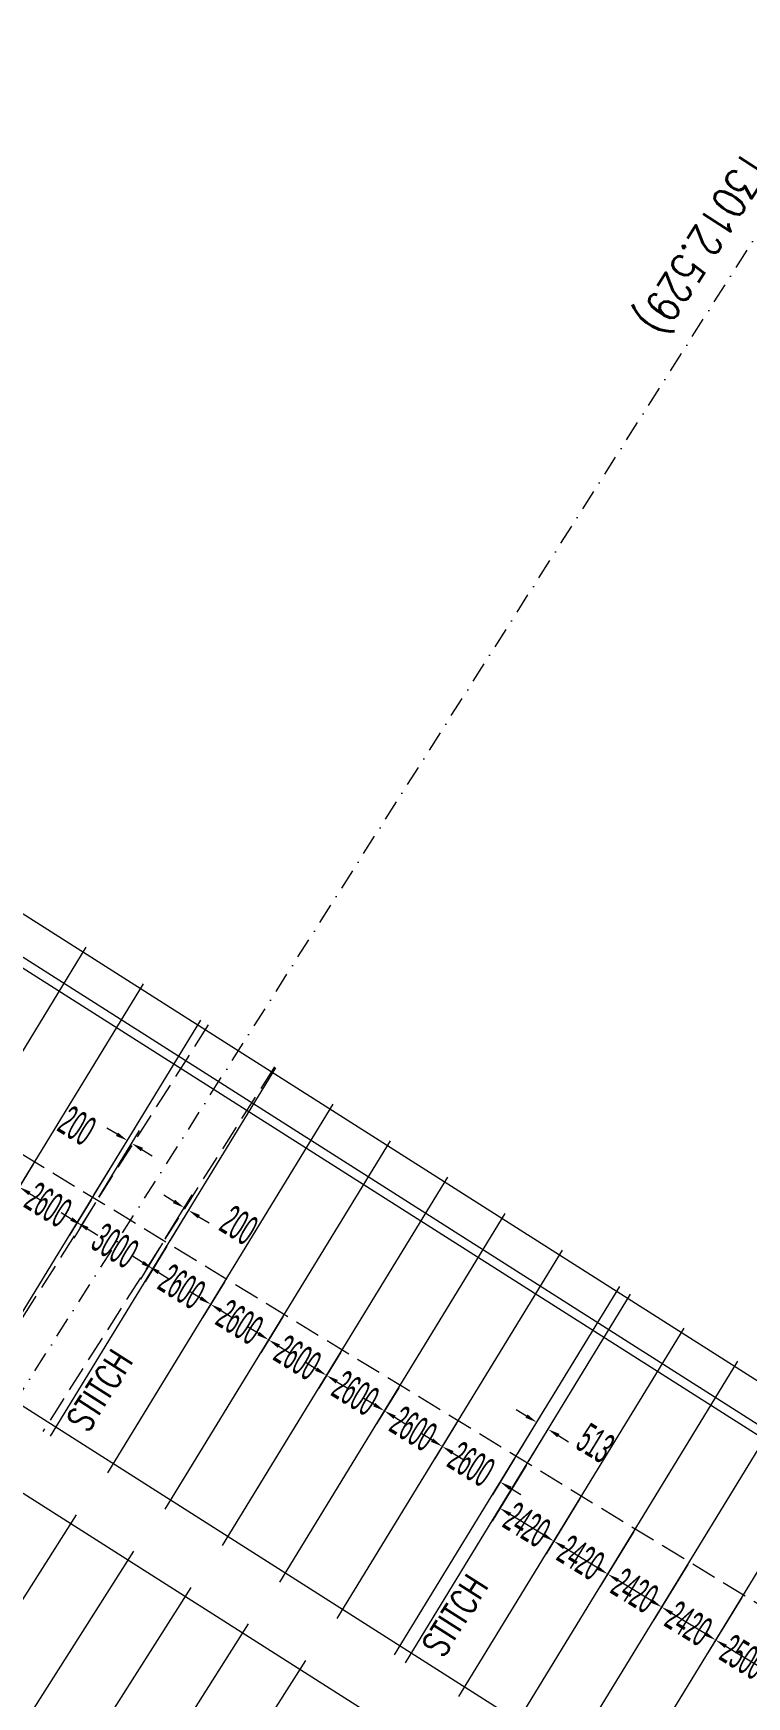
# Model space of a CAD drawing. Header units: millimetres. Extents: x 27228149 to 29012050, y 40856015 to 42918728.
# Drawn here: x 27810052 to 27837367, y 41922669 to 41986348 of the extents above; entities that cross this region are included whole.
import ezdxf
from ezdxf.enums import TextEntityAlignment as Align

# ---------------------------------------------------------------- set-up
doc = ezdxf.new("R2010")
doc.units = ezdxf.units.MM
doc.header["$LTSCALE"] = 0.05
doc.linetypes.add('DGN Style 3', pattern=[27349.722329, 19535.51595, -7814.20638])
doc.linetypes.add('DGN Style 4', pattern=[31276.361035, 15628.41276, -7814.20638, 19.535516, -7814.20638])
doc.layers.get('Defpoints').update_dxf_attribs({"lineweight": 0})
for name, color, linetype, lineweight in [('InnerEdge_NB', 7, 'Continuous', 0), ('InnerEdge_SB', 7, 'Continuous', 0), ('OuterEdge_SB', 7, 'Continuous', 0), ('PlacementCurve_SB', 1, 'DGN Style 3', 0), ('S-_ANOT----_A-', 7, 'Continuous', 0), ('S-_ANOT----_T-', 7, 'Continuous', 0), ('S-_ANOTCHNG_T-', 7, 'Continuous', 13), ('S-_GRIDLINE_E- Adjusted', 6, 'DGN Style 4', 0), ('S-_SEG-----_E-NB', 3, 'Continuous', 13), ('S-_SEG-----_E-SB', 3, 'Continuous', 13), ('S-_WALLLBW-_E-', 40, 'Continuous', 13)]:
    doc.layers.add(name, color=color, linetype=linetype, lineweight=lineweight)
doc.styles.add('500T5', font='romans.shx', dxfattribs={"width": 0.8, "height": 2.5})
doc.styles.add('Styletxt', font='txt.shx')
doc.styles.add('StyleWORKING', font='WORKING.shx')
doc.dimstyles.new('dim300', dxfattribs={"dimtxt": 750, "dimasz": 750, "dimexe": 375, "dimexo": 375, "dimgap": 375, "dimtad": 1, "dimdec": 0, "dimzin": 11, "dimdsep": 46, "dimtxsty": 'StyleWORKING', "dimsah": 1, "dimcen": 0.09, "dimclrd": 7, "dimclre": 7, "dimadec": 4, "dimazin": 3, "dimtfac": 1, "dimtdec": 0, "dimtmove": 0, "dimatfit": 3, "dimfxl": 1, "dimtolj": 1, "dimtzin": 0, "dimlwd": 0, "dimlwe": 0, "dimarcsym": 0})

# ---------------------------------------------------------------- blocks, each defined once
blk = doc.blocks.new('*D522')
at = {"layer": 'Defpoints', "color": 0, "linetype": 'Continuous', "transparency": 16777216}
for p in [(27807890, 41944506), (27810108, 41943150), (27809515, 41942179)]:
    blk.add_point(p, dxfattribs=at)
at = {"layer": 'S-_ANOT----_A-', "color": 7, "linetype": 'Continuous', "lineweight": 0, "transparency": 16777216}
for p, q in [((27806904, 41943775), (27806511, 41944015)), ((27809907, 41941939), (27810300, 41941699))]:
    blk.add_line(p, q, dxfattribs=at)
at = {"layer": 'S-_ANOT----_A-', "linetype": 'Continuous', "transparency": 16777216}
for p, q in [((27807830, 41944408), (27806996, 41943044)), ((27810048, 41943052), (27809215, 41941688))]:
    blk.add_line(p, q, dxfattribs=at)
at = {"layer": 'S-_ANOT----_A-', "color": 7, "linetype": 'Continuous', "transparency": 16777216}
for points in [[(27806944, 41943840), (27806864, 41943709), (27807296, 41943535)], [(27809947, 41942005), (27809867, 41941874), (27809515, 41942179)]]:
    blk.add_solid(points, dxfattribs=at)
at = {"layer": 'S-_ANOT----_A-', "color": 0, "linetype": 'Continuous', "transparency": 16777216, "insert": (27808406, 41942858), "char_height": 1150, "attachment_point": 5, "rotation": 328.56773, "style": 'StyleWORKING'}
blk.add_mtext('\\A1;{\\W0.47826;\\C0;2600}', dxfattribs=at)
blk = doc.blocks.new('*D523')
at = {"layer": 'Defpoints', "color": 0, "linetype": 'Continuous', "transparency": 16777216}
for p in [(27815228, 41940021), (27817446, 41938665), (27816847, 41937689)]:
    blk.add_point(p, dxfattribs=at)
at = {"layer": 'S-_ANOT----_A-', "color": 7, "linetype": 'Continuous', "lineweight": 0, "transparency": 16777216}
for p, q in [((27814239, 41939289), (27813847, 41939529)), ((27817240, 41937448), (27817632, 41937208))]:
    blk.add_line(p, q, dxfattribs=at)
at = {"layer": 'S-_ANOT----_A-', "linetype": 'Continuous', "transparency": 16777216}
for p, q in [((27815168, 41939923), (27814331, 41938558)), ((27817386, 41938567), (27816547, 41937199))]:
    blk.add_line(p, q, dxfattribs=at)
at = {"layer": 'S-_ANOT----_A-', "color": 7, "linetype": 'Continuous', "transparency": 16777216}
for points in [[(27814279, 41939354), (27814199, 41939224), (27814631, 41939048)], [(27817280, 41937514), (27817199, 41937383), (27816847, 41937689)]]:
    blk.add_solid(points, dxfattribs=at)
at = {"layer": 'S-_ANOT----_A-', "color": 0, "linetype": 'Continuous', "transparency": 16777216, "insert": (27815740, 41938370), "char_height": 1150, "attachment_point": 5, "rotation": 328.47091, "style": 'StyleWORKING'}
blk.add_mtext('\\A1;{\\W0.47826;\\C0;2600}', dxfattribs=at)
blk = doc.blocks.new('*D524')
at = {"layer": 'Defpoints', "color": 0, "linetype": 'Continuous', "transparency": 16777216}
for p in [(27817446, 41938665), (27819665, 41937309), (27819064, 41936329)]:
    blk.add_point(p, dxfattribs=at)
at = {"layer": 'S-_ANOT----_A-', "linetype": 'Continuous', "transparency": 16777216}
for p, q in [((27817386, 41938567), (27816547, 41937199)), ((27819605, 41937211), (27818763, 41935839))]:
    blk.add_line(p, q, dxfattribs=at)
at = {"layer": 'S-_ANOT----_A-', "color": 7, "linetype": 'Continuous', "lineweight": 0, "transparency": 16777216}
for p, q in [((27816455, 41937929), (27816063, 41938170)), ((27819456, 41936089), (27819848, 41935848))]:
    blk.add_line(p, q, dxfattribs=at)
at = {"layer": 'S-_ANOT----_A-', "color": 7, "linetype": 'Continuous', "transparency": 16777216}
for points in [[(27816495, 41937995), (27816415, 41937864), (27816847, 41937689)], [(27819496, 41936154), (27819416, 41936023), (27819064, 41936329)]]:
    blk.add_solid(points, dxfattribs=at)
at = {"layer": 'S-_ANOT----_A-', "color": 0, "linetype": 'Continuous', "transparency": 16777216, "insert": (27817956, 41937010), "char_height": 1150, "attachment_point": 5, "rotation": 328.47091, "style": 'StyleWORKING'}
blk.add_mtext('\\A1;{\\W0.47826;\\C0;2600}', dxfattribs=at)
blk = doc.blocks.new('*D525')
at = {"layer": 'Defpoints', "color": 0, "linetype": 'Continuous', "transparency": 16777216}
for p in [(27819665, 41937309), (27821883, 41935953), (27821279, 41934970)]:
    blk.add_point(p, dxfattribs=at)
at = {"layer": 'S-_ANOT----_A-', "linetype": 'Continuous', "transparency": 16777216}
for p, q in [((27819605, 41937211), (27818763, 41935839)), ((27821823, 41935855), (27820979, 41934480))]:
    blk.add_line(p, q, dxfattribs=at)
at = {"layer": 'S-_ANOT----_A-', "color": 7, "linetype": 'Continuous', "lineweight": 0, "transparency": 16777216}
for p, q in [((27818672, 41936570), (27818279, 41936810)), ((27821672, 41934729), (27822064, 41934489))]:
    blk.add_line(p, q, dxfattribs=at)
at = {"layer": 'S-_ANOT----_A-', "color": 7, "linetype": 'Continuous', "transparency": 16777216}
for points in [[(27818712, 41936635), (27818631, 41936504), (27819064, 41936329)], [(27821712, 41934795), (27821631, 41934664), (27821279, 41934970)]]:
    blk.add_solid(points, dxfattribs=at)
at = {"layer": 'S-_ANOT----_A-', "color": 0, "linetype": 'Continuous', "transparency": 16777216, "insert": (27820172, 41935651), "char_height": 1150, "attachment_point": 5, "rotation": 328.47091, "style": 'StyleWORKING'}
blk.add_mtext('\\A1;{\\W0.47826;\\C0;2600}', dxfattribs=at)
blk = doc.blocks.new('*D526')
at = {"layer": 'Defpoints', "color": 0, "linetype": 'Continuous', "transparency": 16777216}
for p in [(27821883, 41935953), (27824102, 41934597), (27823496, 41933610)]:
    blk.add_point(p, dxfattribs=at)
at = {"layer": 'S-_ANOT----_A-', "linetype": 'Continuous', "transparency": 16777216}
for p, q in [((27821823, 41935855), (27820979, 41934480)), ((27824042, 41934499), (27823195, 41933120))]:
    blk.add_line(p, q, dxfattribs=at)
at = {"layer": 'S-_ANOT----_A-', "color": 7, "linetype": 'Continuous', "lineweight": 0, "transparency": 16777216}
for p, q in [((27820887, 41935210), (27820495, 41935451)), ((27823888, 41933369), (27824280, 41933129))]:
    blk.add_line(p, q, dxfattribs=at)
at = {"layer": 'S-_ANOT----_A-', "color": 7, "linetype": 'Continuous', "transparency": 16777216}
for points in [[(27820927, 41935276), (27820847, 41935145), (27821279, 41934970)], [(27823928, 41933435), (27823848, 41933304), (27823496, 41933610)]]:
    blk.add_solid(points, dxfattribs=at)
at = {"layer": 'S-_ANOT----_A-', "color": 0, "linetype": 'Continuous', "transparency": 16777216, "insert": (27822388, 41934291), "char_height": 1150, "attachment_point": 5, "rotation": 328.47091, "style": 'StyleWORKING'}
blk.add_mtext('\\A1;{\\W0.47826;\\C0;2600}', dxfattribs=at)
blk = doc.blocks.new('*D527')
at = {"layer": 'Defpoints', "color": 0, "linetype": 'Continuous', "transparency": 16777216}
for p in [(27824102, 41934597), (27826320, 41933241), (27825712, 41932250)]:
    blk.add_point(p, dxfattribs=at)
at = {"layer": 'S-_ANOT----_A-', "linetype": 'Continuous', "transparency": 16777216}
for p, q in [((27824042, 41934499), (27823195, 41933120)), ((27826260, 41933143), (27825411, 41931760))]:
    blk.add_line(p, q, dxfattribs=at)
at = {"layer": 'S-_ANOT----_A-', "color": 7, "linetype": 'Continuous', "lineweight": 0, "transparency": 16777216}
for p, q in [((27823104, 41933850), (27822712, 41934091)), ((27826104, 41932010), (27826496, 41931769))]:
    blk.add_line(p, q, dxfattribs=at)
at = {"layer": 'S-_ANOT----_A-', "color": 7, "linetype": 'Continuous', "transparency": 16777216}
for points in [[(27823144, 41933916), (27823064, 41933785), (27823496, 41933610)], [(27826144, 41932075), (27826064, 41931944), (27825712, 41932250)]]:
    blk.add_solid(points, dxfattribs=at)
at = {"layer": 'S-_ANOT----_A-', "color": 0, "linetype": 'Continuous', "transparency": 16777216, "insert": (27824605, 41932931), "char_height": 1150, "attachment_point": 5, "rotation": 328.47091, "style": 'StyleWORKING'}
blk.add_mtext('\\A1;{\\W0.47826;\\C0;2600}', dxfattribs=at)
blk = doc.blocks.new('*D528')
at = {"layer": 'Defpoints', "color": 0, "linetype": 'Continuous', "transparency": 16777216}
for p in [(27828976, 41931618), (27831041, 41930356), (27827917, 41929885)]:
    blk.add_point(p, dxfattribs=at)
at = {"layer": 'S-_ANOT----_A-', "linetype": 'Continuous', "transparency": 16777216}
for p, q in [((27828916, 41931520), (27827618, 41929395)), ((27830981, 41930258), (27829682, 41928133))]:
    blk.add_line(p, q, dxfattribs=at)
at = {"layer": 'S-_ANOT----_A-', "color": 7, "linetype": 'Continuous', "lineweight": 0, "transparency": 16777216}
blk.add_line((27829590, 41928863), (27828310, 41929646), dxfattribs=at)
at = {"layer": 'S-_ANOT----_A-', "color": 7, "linetype": 'Continuous', "transparency": 16777216}
for points in [[(27828350, 41929711), (27828270, 41929580), (27827917, 41929885)], [(27829630, 41928929), (27829550, 41928798), (27829982, 41928624)]]:
    blk.add_solid(points, dxfattribs=at)
at = {"layer": 'S-_ANOT----_A-', "color": 0, "linetype": 'Continuous', "transparency": 16777216, "insert": (27828951, 41929256), "char_height": 1150, "attachment_point": 5, "rotation": 328.56773, "style": 'StyleWORKING'}
blk.add_mtext('\\A1;{\\W0.47826;\\C0;2420}', dxfattribs=at)
blk = doc.blocks.new('*D529')
at = {"layer": 'Defpoints', "color": 0, "linetype": 'Continuous', "transparency": 16777216}
for p in [(27831041, 41930356), (27829982, 41928624), (27833106, 41929094)]:
    blk.add_point(p, dxfattribs=at)
at = {"layer": 'S-_ANOT----_A-', "linetype": 'Continuous', "transparency": 16777216}
for p, q in [((27830981, 41930258), (27829682, 41928133)), ((27833046, 41928996), (27831747, 41926871))]:
    blk.add_line(p, q, dxfattribs=at)
at = {"layer": 'S-_ANOT----_A-', "color": 7, "linetype": 'Continuous', "lineweight": 0, "transparency": 16777216}
blk.add_line((27831654, 41927601), (27830375, 41928384), dxfattribs=at)
at = {"layer": 'S-_ANOT----_A-', "color": 7, "linetype": 'Continuous', "transparency": 16777216}
for points in [[(27830415, 41928449), (27830335, 41928318), (27829982, 41928624)], [(27831694, 41927667), (27831615, 41927536), (27832047, 41927362)]]:
    blk.add_solid(points, dxfattribs=at)
at = {"layer": 'S-_ANOT----_A-', "color": 0, "linetype": 'Continuous', "transparency": 16777216, "insert": (27831015, 41927994), "char_height": 1150, "attachment_point": 5, "rotation": 328.56773, "style": 'StyleWORKING'}
blk.add_mtext('\\A1;{\\W0.47826;\\C0;2420}', dxfattribs=at)
blk = doc.blocks.new('*D530')
at = {"layer": 'Defpoints', "color": 0, "linetype": 'Continuous', "transparency": 16777216}
for p in [(27833106, 41929094), (27832047, 41927362), (27835171, 41927832)]:
    blk.add_point(p, dxfattribs=at)
at = {"layer": 'S-_ANOT----_A-', "linetype": 'Continuous', "transparency": 16777216}
for p, q in [((27833046, 41928996), (27831747, 41926871)), ((27835111, 41927734), (27833812, 41925609))]:
    blk.add_line(p, q, dxfattribs=at)
at = {"layer": 'S-_ANOT----_A-', "color": 7, "linetype": 'Continuous', "lineweight": 0, "transparency": 16777216}
blk.add_line((27833719, 41926339), (27832439, 41927122), dxfattribs=at)
at = {"layer": 'S-_ANOT----_A-', "color": 7, "linetype": 'Continuous', "transparency": 16777216}
for points in [[(27832479, 41927187), (27832400, 41927056), (27832047, 41927362)], [(27833759, 41926405), (27833679, 41926274), (27834112, 41926100)]]:
    blk.add_solid(points, dxfattribs=at)
at = {"layer": 'S-_ANOT----_A-', "color": 0, "linetype": 'Continuous', "transparency": 16777216, "insert": (27833080, 41926732), "char_height": 1150, "attachment_point": 5, "rotation": 328.56773, "style": 'StyleWORKING'}
blk.add_mtext('\\A1;{\\W0.47826;\\C0;2420}', dxfattribs=at)
blk = doc.blocks.new('*D531')
at = {"layer": 'Defpoints', "color": 0, "linetype": 'Continuous', "transparency": 16777216}
for p in [(27835171, 41927832), (27834112, 41926100), (27837236, 41926570)]:
    blk.add_point(p, dxfattribs=at)
at = {"layer": 'S-_ANOT----_A-', "linetype": 'Continuous', "transparency": 16777216}
for p, q in [((27835111, 41927734), (27833812, 41925609)), ((27837176, 41926472), (27835877, 41924347))]:
    blk.add_line(p, q, dxfattribs=at)
at = {"layer": 'S-_ANOT----_A-', "color": 7, "linetype": 'Continuous', "lineweight": 0, "transparency": 16777216}
blk.add_line((27835784, 41925077), (27834504, 41925860), dxfattribs=at)
at = {"layer": 'S-_ANOT----_A-', "color": 7, "linetype": 'Continuous', "transparency": 16777216}
for points in [[(27834544, 41925925), (27834464, 41925794), (27834112, 41926100)], [(27835824, 41925143), (27835744, 41925012), (27836177, 41924838)]]:
    blk.add_solid(points, dxfattribs=at)
at = {"layer": 'S-_ANOT----_A-', "color": 0, "linetype": 'Continuous', "transparency": 16777216, "insert": (27835145, 41925470), "char_height": 1150, "attachment_point": 5, "rotation": 328.56773, "style": 'StyleWORKING'}
blk.add_mtext('\\A1;{\\W0.47826;\\C0;2420}', dxfattribs=at)
blk = doc.blocks.new('*D532')
at = {"layer": 'Defpoints', "color": 0, "linetype": 'Continuous', "transparency": 16777216}
for p in [(27837236, 41926570), (27836177, 41924838), (27839369, 41925266)]:
    blk.add_point(p, dxfattribs=at)
at = {"layer": 'S-_ANOT----_A-', "linetype": 'Continuous', "transparency": 16777216}
for p, q in [((27837176, 41926472), (27835877, 41924347)), ((27839309, 41925168), (27838010, 41923043))]:
    blk.add_line(p, q, dxfattribs=at)
at = {"layer": 'S-_ANOT----_A-', "color": 7, "linetype": 'Continuous', "lineweight": 0, "transparency": 16777216}
blk.add_line((27837917, 41923774), (27836569, 41924598), dxfattribs=at)
at = {"layer": 'S-_ANOT----_A-', "color": 7, "linetype": 'Continuous', "transparency": 16777216}
for points in [[(27836609, 41924663), (27836529, 41924532), (27836177, 41924838)], [(27837957, 41923839), (27837877, 41923708), (27838310, 41923534)]]:
    blk.add_solid(points, dxfattribs=at)
at = {"layer": 'S-_ANOT----_A-', "color": 0, "linetype": 'Continuous', "transparency": 16777216, "insert": (27837244, 41924187), "char_height": 1150, "attachment_point": 5, "rotation": 328.56773, "style": 'StyleWORKING'}
blk.add_mtext('\\A1;{\\W0.47826;\\C0;2500}', dxfattribs=at)
blk = doc.blocks.new('*D864')
at = {"layer": 'Defpoints', "color": 0, "linetype": 'Continuous', "transparency": 16777216}
for p in [(27829326, 41933174), (27828539, 41931886), (27828976, 41931618)]:
    blk.add_point(p, dxfattribs=at)
at = {"layer": 'S-_ANOT----_A-', "color": 7, "linetype": 'Continuous', "lineweight": 0, "transparency": 16777216}
for p, q in [((27828934, 41933414), (27828541, 41933654)), ((27830156, 41932666), (27830549, 41932426))]:
    blk.add_line(p, q, dxfattribs=at)
at = {"layer": 'S-_ANOT----_A-', "linetype": 'Continuous', "transparency": 16777216}
for p, q in [((27828599, 41931984), (27829626, 41933664)), ((27829036, 41931716), (27830064, 41933397))]:
    blk.add_line(p, q, dxfattribs=at)
at = {"layer": 'S-_ANOT----_A-', "color": 7, "linetype": 'Continuous', "transparency": 16777216}
for points in [[(27828974, 41933479), (27828894, 41933348), (27829326, 41933174)], [(27830196, 41932732), (27830116, 41932601), (27829764, 41932906)]]:
    blk.add_solid(points, dxfattribs=at)
at = {"layer": 'S-_ANOT----_A-', "color": 0, "linetype": 'Continuous', "transparency": 16777216, "insert": (27831574, 41932377), "char_height": 1150, "attachment_point": 5, "rotation": 328.56773, "style": 'StyleWORKING'}
blk.add_mtext('\\A1;{\\W0.47826;\\C0;513}', dxfattribs=at)
blk = doc.blocks.new('*D865')
at = {"layer": 'Defpoints', "color": 0, "linetype": 'Continuous', "transparency": 16777216}
for p in [(27813651, 41943960), (27812326, 41941794), (27812497, 41941690)]:
    blk.add_point(p, dxfattribs=at)
at = {"layer": 'S-_ANOT----_A-', "linetype": 'Continuous', "transparency": 16777216}
for p, q in [((27812386, 41941892), (27813950, 41944451)), ((27812557, 41941788), (27814121, 41944347))]:
    blk.add_line(p, q, dxfattribs=at)
at = {"layer": 'S-_ANOT----_A-', "color": 7, "linetype": 'Continuous', "lineweight": 0, "transparency": 16777216}
for p, q in [((27813258, 41944200), (27812866, 41944440)), ((27814214, 41943616), (27814606, 41943376))]:
    blk.add_line(p, q, dxfattribs=at)
at = {"layer": 'S-_ANOT----_A-', "color": 7, "linetype": 'Continuous', "transparency": 16777216}
for points in [[(27813298, 41944266), (27813218, 41944135), (27813651, 41943960)], [(27814254, 41943682), (27814174, 41943551), (27813821, 41943856)]]:
    blk.add_solid(points, dxfattribs=at)
at = {"layer": 'S-_ANOT----_A-', "color": 0, "linetype": 'Continuous', "transparency": 16777216, "insert": (27811728, 41944529), "char_height": 1150, "attachment_point": 5, "rotation": 328.56773, "style": 'StyleWORKING'}
blk.add_mtext('\\A1;{\\W0.47826;\\C0;200}', dxfattribs=at)
blk = doc.blocks.new('*D866')
at = {"layer": 'Defpoints', "color": 0, "linetype": 'Continuous', "transparency": 16777216}
for p in [(27815830, 41941390), (27815057, 41940125), (27815228, 41940021)]:
    blk.add_point(p, dxfattribs=at)
at = {"layer": 'S-_ANOT----_A-', "color": 7, "linetype": 'Continuous', "lineweight": 0, "transparency": 16777216}
for p, q in [((27815438, 41941630), (27815045, 41941870)), ((27816393, 41941046), (27816786, 41940806))]:
    blk.add_line(p, q, dxfattribs=at)
at = {"layer": 'S-_ANOT----_A-', "linetype": 'Continuous', "transparency": 16777216}
for p, q in [((27815117, 41940223), (27816130, 41941881)), ((27815288, 41940119), (27816301, 41941776))]:
    blk.add_line(p, q, dxfattribs=at)
at = {"layer": 'S-_ANOT----_A-', "color": 7, "linetype": 'Continuous', "transparency": 16777216}
for points in [[(27815478, 41941695), (27815398, 41941564), (27815830, 41941390)], [(27816433, 41941111), (27816354, 41940980), (27816001, 41941286)]]:
    blk.add_solid(points, dxfattribs=at)
at = {"layer": 'S-_ANOT----_A-', "color": 0, "linetype": 'Continuous', "transparency": 16777216, "insert": (27817925, 41940720), "char_height": 1150, "attachment_point": 5, "rotation": 328.56773, "style": 'StyleWORKING'}
blk.add_mtext('\\A1;{\\W0.47826;\\C0;200}', dxfattribs=at)
blk = doc.blocks.new('*D1136')
at = {"layer": 'Defpoints', "color": 0, "linetype": 'Continuous', "transparency": 16777216}
for p in [(27810108, 41943150), (27812326, 41941794), (27811733, 41940823)]:
    blk.add_point(p, dxfattribs=at)
at = {"layer": 'S-_ANOT----_A-', "color": 7, "linetype": 'Continuous', "lineweight": 0, "transparency": 16777216}
for p, q in [((27809122, 41942419), (27808730, 41942659)), ((27812126, 41940583), (27812518, 41940343))]:
    blk.add_line(p, q, dxfattribs=at)
at = {"layer": 'S-_ANOT----_A-', "linetype": 'Continuous', "transparency": 16777216}
for p, q in [((27810048, 41943052), (27809215, 41941688)), ((27812266, 41941696), (27811433, 41940333))]:
    blk.add_line(p, q, dxfattribs=at)
at = {"layer": 'S-_ANOT----_A-', "color": 7, "linetype": 'Continuous', "transparency": 16777216}
for points in [[(27809162, 41942484), (27809082, 41942354), (27809515, 41942179)], [(27812166, 41940649), (27812086, 41940518), (27811733, 41940823)]]:
    blk.add_solid(points, dxfattribs=at)
at = {"layer": 'S-_ANOT----_A-', "color": 0, "linetype": 'Continuous', "transparency": 16777216, "insert": (27810625, 41941502), "char_height": 1150, "attachment_point": 5, "rotation": 328.56773, "style": 'StyleWORKING'}
blk.add_mtext('\\A1;{\\W0.47826;\\C0;2600}', dxfattribs=at)
blk = doc.blocks.new('*D1137')
at = {"layer": 'Defpoints', "color": 0, "linetype": 'Continuous', "transparency": 16777216}
for p in [(27812497, 41941690), (27815057, 41940125), (27814462, 41939151)]:
    blk.add_point(p, dxfattribs=at)
at = {"layer": 'S-_ANOT----_A-', "linetype": 'Continuous', "transparency": 16777216}
for p, q in [((27812437, 41941592), (27811602, 41940225)), ((27814997, 41940027), (27814162, 41938660))]:
    blk.add_line(p, q, dxfattribs=at)
at = {"layer": 'S-_ANOT----_A-', "color": 7, "linetype": 'Continuous', "lineweight": 0, "transparency": 16777216}
for p, q in [((27811509, 41940956), (27811117, 41941195)), ((27814854, 41938911), (27815247, 41938671))]:
    blk.add_line(p, q, dxfattribs=at)
at = {"layer": 'S-_ANOT----_A-', "color": 7, "linetype": 'Continuous', "transparency": 16777216}
for points in [[(27811549, 41941021), (27811469, 41940890), (27811902, 41940716)], [(27814894, 41938976), (27814814, 41938846), (27814462, 41939151)]]:
    blk.add_solid(points, dxfattribs=at)
at = {"layer": 'S-_ANOT----_A-', "color": 0, "linetype": 'Continuous', "transparency": 16777216, "insert": (27813183, 41939934), "char_height": 1150, "attachment_point": 5, "rotation": 328.56773, "style": 'StyleWORKING'}
blk.add_mtext('\\A1;{\\W0.47826;\\C0;3000}', dxfattribs=at)
blk = doc.blocks.new('*D1138')
at = {"layer": 'Defpoints', "color": 0, "linetype": 'Continuous', "transparency": 16777216}
for p in [(27826320, 41933241), (27828536, 41931882), (27827928, 41930891)]:
    blk.add_point(p, dxfattribs=at)
at = {"layer": 'S-_ANOT----_A-', "linetype": 'Continuous', "transparency": 16777216}
for p, q in [((27826260, 41933143), (27825411, 41931760)), ((27828476, 41931784), (27827628, 41930401))]:
    blk.add_line(p, q, dxfattribs=at)
at = {"layer": 'S-_ANOT----_A-', "color": 7, "linetype": 'Continuous', "lineweight": 0, "transparency": 16777216}
for p, q in [((27825320, 41932491), (27824928, 41932731)), ((27828320, 41930650), (27828713, 41930410))]:
    blk.add_line(p, q, dxfattribs=at)
at = {"layer": 'S-_ANOT----_A-', "color": 7, "linetype": 'Continuous', "transparency": 16777216}
for points in [[(27825360, 41932556), (27825280, 41932425), (27825712, 41932250)], [(27828361, 41930715), (27828280, 41930585), (27827928, 41930891)]]:
    blk.add_solid(points, dxfattribs=at)
at = {"layer": 'S-_ANOT----_A-', "color": 0, "linetype": 'Continuous', "transparency": 16777216, "insert": (27826821, 41931572), "char_height": 1150, "attachment_point": 5, "rotation": 328.47091, "style": 'StyleWORKING'}
blk.add_mtext('\\A1;{\\W0.47826;\\C0;2600}', dxfattribs=at)

msp = doc.modelspace()

# ---------------------------------------------------------------- linework, layer by layer
at = {"layer": 'InnerEdge_NB'}
msp.add_lwpolyline([(27283724.5, 42878514.7, -0.0568157), (27345588.8, 42682480.7), (27368075.3, 42566916.3, 0.0263705), (27393633.3, 42464653, 0.0426618), (27458420.2, 42303807.1, 0.1075608), (27699785.7, 42006839.6, 0.026969), (27783127.3, 41947329.2), (27839783.5, 41911319.6)], format="xyb", dxfattribs=at)
at = {"layer": 'InnerEdge_SB'}
msp.add_lwpolyline([(27841243.5, 41913709.3), (27784629.2, 41949692.3)], dxfattribs=at)
at = {"layer": 'OuterEdge_SB'}
msp.add_line((27848621.7, 41925786.1), (27792219.3, 41961634.3), dxfattribs=at)
at = {"layer": 'PlacementCurve_SB'}
msp.add_lwpolyline([(27305541.4, 42854039, -0.0482858), (27355899.2, 42684467.3), (27377998.9, 42570890.3, 0.0688708), (27467496.8, 42309348.2, 0.1110949), (27715510, 42007942.3, 0.028125), (27802629.8, 41947720.4), (27845874.9, 41921290)], format="xyb", dxfattribs=at)
at = {"layer": 'S-_GRIDLINE_E- Adjusted'}
msp.add_line((27799213.3, 41917993), (27839565.5, 41981481.9), dxfattribs=at)
at = {"layer": 'S-_SEG-----_E-NB'}
for p, q in [((27802842.4, 41915686.3), (27811708.9, 41929637.2)), ((27805036.3, 41914292), (27813903.7, 41928242.2)), ((27807230.6, 41912897.3), (27816098, 41926847.6)), ((27810299.5, 41912878.1), (27818292, 41925453.1)), ((27812493.7, 41911483.6), (27820486.5, 41924058.4))]:
    msp.add_line(p, q, dxfattribs=at)
at = {"layer": 'S-_SEG-----_E-SB'}
for p, q in [((27803456.4, 41937252.1), (27812077.8, 41951358.7)), ((27805650.9, 41935857.3), (27814272.5, 41949963.8)), ((27807845.6, 41934462.4), (27816467.1, 41948569)), ((27810714.1, 41932639.3), (27819338.9, 41946743.7)), ((27812910.4, 41931243.3), (27821532, 41945349.8)), ((27815105.1, 41929848.4), (27823726.7, 41943955)), ((27817297.7, 41928454.9), (27825922.4, 41942559.4)), ((27819494.4, 41927058.7), (27828115.9, 41941165.2)), ((27821688.8, 41925664), (27830310.7, 41939770.2)), ((27823883.6, 41924269), (27832505.2, 41938375.5)), ((27824301.3, 41923968.6), (27832922.8, 41938075.1)), ((27826345.7, 41922673.7), (27834967.3, 41936780.2)), ((27828410.6, 41921411.7), (27837032.2, 41935518.2)), ((27830435.1, 41920083.7), (27839056.7, 41934190.2)), ((27832479.8, 41918788.8), (27841101.5, 41932895.2))]:
    msp.add_line(p, q, dxfattribs=at)
at = {"layer": 'S-_SEG-----_E-SB', "linetype": 'DGN Style 3'}
for p, q in [((27816753.7, 41948386.8), (27807886.9, 41934436.2)), ((27819285.6, 41946777.6), (27810418.8, 41932827))]:
    msp.add_line(p, q, dxfattribs=at)
at = {"layer": 'S-_WALLLBW-_E-'}
for p, q in [((27849534.2, 41927279.7), (27793158, 41963111.2)), ((27848804.2, 41926084.8), (27792407.1, 41961929.7))]:
    msp.add_line(p, q, dxfattribs=at)

# ---------------------------------------------------------------- texts
at = {"layer": 'S-_ANOT----_T-', "linetype": 'Continuous', "style": 'Styletxt', "width": 0.75}
for p in [(27812130.8, 41932732.4), (27825737.2, 41924117.1)]:
    msp.add_text('STITCH', height=1000, rotation=57.56077, dxfattribs=at).set_placement(p)
at = {"layer": 'S-_ANOTCHNG_T-', "style": '500T5', "width": 0.8}
msp.add_text('(CH. 13012.529)', height=1250, rotation=237.5608, dxfattribs=at).set_placement((27840290.4, 41984330.1), align=Align.TOP_LEFT)

# ---------------------------------------------------------------- dimensions: what is measured, and where the dimension line sits
at = {"layer": 'S-_ANOT----_A-', "linetype": 'Continuous'}
for base, p1, p2, angle, override, picture, middle, turn in [((27813650.5, 41943960.4), (27812497.1, 41941689.7), (27812326.5, 41941794), 148.567731, {"dimscale": 1000, "dimtxt": 1.15, "dimasz": 0.46, "dimexe": 0.575, "dimexo": 0.115, "dimgap": 0.2875, "dimtad": 1, "dimtih": 0, "dimtoh": 0, "dimlfac": 1, "dimsah": 1, "dimcen": 0, "dimse1": 0, "dimse2": 0, "dimclre": 256, "dimclrt": 0, "dimtol": 0, "dimtfac": 1, "dimtofl": 0, "dimtmove": 2, "dimatfit": 3, "dimfrac": 0, "dimtolj": 1, "dimlwe": 65535}, '*D865', (27811728.4, 41944528.8), 328.567731), ((27809514.6, 41942179), (27807889.5, 41944505.8), (27810108, 41943149.9), 148.567731, {"dimscale": 1000, "dimtxt": 1.15, "dimasz": 0.46, "dimexe": 0.575, "dimexo": 0.115, "dimgap": 0.2875, "dimtad": 1, "dimjust": 0, "dimtih": 0, "dimtoh": 0, "dimlfac": 1, "dimsah": 1, "dimcen": 0, "dimse1": 0, "dimse2": 0, "dimclre": 256, "dimclrt": 0, "dimtol": 0, "dimtfac": 1, "dimtofl": 0, "dimtmove": 2, "dimatfit": 3, "dimfrac": 0, "dimtolj": 1, "dimlwe": 65535}, '*D522', (27808406.1, 41942858.1), 328.567731), ((27811733.1, 41940823.2), (27810108, 41943149.9), (27812326.5, 41941794), 148.567731, {"dimscale": 1000, "dimtxt": 1.15, "dimasz": 0.46, "dimexe": 0.575, "dimexo": 0.115, "dimgap": 0.2875, "dimtad": 1, "dimjust": 0, "dimtih": 0, "dimtoh": 0, "dimlfac": 1, "dimsah": 1, "dimcen": 0, "dimse1": 0, "dimse2": 0, "dimclre": 256, "dimclrt": 0, "dimtol": 0, "dimtfac": 1, "dimtofl": 0, "dimtmove": 2, "dimatfit": 3, "dimfrac": 0, "dimtolj": 1, "dimlwe": 65535}, '*D1136', (27810624.6, 41941502.3), 328.567731), ((27815830.4, 41941390), (27815227.9, 41940020.8), (27815057.3, 41940125), 148.567731, {"dimscale": 1000, "dimtxt": 1.15, "dimasz": 0.46, "dimexe": 0.575, "dimexo": 0.115, "dimgap": 0.2875, "dimtad": 1, "dimtih": 0, "dimtoh": 0, "dimlfac": 1, "dimsah": 1, "dimcen": 0, "dimse1": 0, "dimse2": 0, "dimclre": 256, "dimclrt": 0, "dimtol": 0, "dimtfac": 1, "dimtofl": 0, "dimtmove": 2, "dimatfit": 3, "dimfrac": 0, "dimtolj": 1, "dimlwe": 65535}, '*D866', (27817924.5, 41940719.6), 328.567731), ((27814462, 41939150.9), (27812497.1, 41941689.7), (27815057.3, 41940125), 148.567731, {"dimscale": 1000, "dimtxt": 1.15, "dimasz": 0.46, "dimexe": 0.575, "dimexo": 0.115, "dimgap": 0.2875, "dimtad": 1, "dimjust": 0, "dimtih": 0, "dimtoh": 0, "dimlfac": 1, "dimsah": 1, "dimcen": 0, "dimse1": 0, "dimse2": 0, "dimclre": 256, "dimclrt": 0, "dimtol": 0, "dimtfac": 1, "dimtofl": 0, "dimtmove": 2, "dimatfit": 3, "dimfrac": 0, "dimtolj": 1, "dimlwe": 65535}, '*D1137', (27813182.6, 41939934.5), 328.567731), ((27816847.5, 41937688.7), (27815227.9, 41940020.8), (27817446.3, 41938664.9), 148.470909, {"dimscale": 1000, "dimtxt": 1.15, "dimasz": 0.46, "dimexe": 0.575, "dimexo": 0.115, "dimgap": 0.2875, "dimtad": 1, "dimjust": 0, "dimtih": 0, "dimtoh": 0, "dimlfac": 1, "dimsah": 1, "dimcen": 0, "dimse1": 0, "dimse2": 0, "dimclre": 256, "dimclrt": 0, "dimtol": 0, "dimtfac": 1, "dimtofl": 0, "dimtmove": 2, "dimatfit": 3, "dimfrac": 0, "dimtolj": 1, "dimlwe": 65535}, '*D523', (27815740.1, 41938369.7), 328.470909), ((27819063.6, 41936329.1), (27817446.3, 41938664.9), (27819664.8, 41937309), 148.470909, {"dimscale": 1000, "dimtxt": 1.15, "dimasz": 0.46, "dimexe": 0.575, "dimexo": 0.115, "dimgap": 0.2875, "dimtad": 1, "dimjust": 0, "dimtih": 0, "dimtoh": 0, "dimlfac": 1, "dimsah": 1, "dimcen": 0, "dimse1": 0, "dimse2": 0, "dimclre": 256, "dimclrt": 0, "dimtol": 0, "dimtfac": 1, "dimtofl": 0, "dimtmove": 2, "dimatfit": 3, "dimfrac": 0, "dimtolj": 1, "dimlwe": 65535}, '*D524', (27817956.3, 41937010.1), 328.470909), ((27821279.5, 41934969.7), (27819664.8, 41937309), (27821882.9, 41935953.4), 148.470909, {"dimscale": 1000, "dimtxt": 1.15, "dimasz": 0.46, "dimexe": 0.575, "dimexo": 0.115, "dimgap": 0.2875, "dimtad": 1, "dimjust": 0, "dimtih": 0, "dimtoh": 0, "dimlfac": 1, "dimsah": 1, "dimcen": 0, "dimse1": 0, "dimse2": 0, "dimclre": 256, "dimclrt": 0, "dimtol": 0, "dimtfac": 1, "dimtofl": 0, "dimtmove": 2, "dimatfit": 3, "dimfrac": 0, "dimtolj": 1, "dimlwe": 65535}, '*D525', (27820172.3, 41935650.6), 328.470909), ((27823496, 41933609.9), (27821882.9, 41935953.4), (27824101.7, 41934597.3), 148.470909, {"dimscale": 1000, "dimtxt": 1.15, "dimasz": 0.46, "dimexe": 0.575, "dimexo": 0.115, "dimgap": 0.2875, "dimtad": 1, "dimjust": 0, "dimtih": 0, "dimtoh": 0, "dimlfac": 1, "dimsah": 1, "dimcen": 0, "dimse1": 0, "dimse2": 0, "dimclre": 256, "dimclrt": 0, "dimtol": 0, "dimtfac": 1, "dimtofl": 0, "dimtmove": 2, "dimatfit": 3, "dimfrac": 0, "dimtolj": 1, "dimlwe": 65535}, '*D526', (27822388.4, 41934291), 328.470909), ((27825712.2, 41932250.3), (27824101.7, 41934597.3), (27826320.2, 41933241.4), 148.470909, {"dimscale": 1000, "dimtxt": 1.15, "dimasz": 0.46, "dimexe": 0.575, "dimexo": 0.115, "dimgap": 0.2875, "dimtad": 1, "dimjust": 0, "dimtih": 0, "dimtoh": 0, "dimlfac": 1, "dimsah": 1, "dimcen": 0, "dimse1": 0, "dimse2": 0, "dimclre": 256, "dimclrt": 0, "dimtol": 0, "dimtfac": 1, "dimtofl": 0, "dimtmove": 2, "dimatfit": 3, "dimfrac": 0, "dimtolj": 1, "dimlwe": 65535}, '*D527', (27824604.8, 41932931.2), 328.470909), ((27827928.3, 41930890.6), (27826320.2, 41933241.4), (27828536.4, 41931881.8), 148.470909, {"dimscale": 1000, "dimtxt": 1.15, "dimasz": 0.46, "dimexe": 0.575, "dimexo": 0.115, "dimgap": 0.2875, "dimtad": 1, "dimjust": 0, "dimtih": 0, "dimtoh": 0, "dimlfac": 1, "dimsah": 1, "dimcen": 0, "dimse1": 0, "dimse2": 0, "dimclre": 256, "dimclrt": 0, "dimtol": 0, "dimtfac": 1, "dimtofl": 0, "dimtmove": 2, "dimatfit": 3, "dimfrac": 0, "dimtolj": 1, "dimlwe": 65535}, '*D1138', (27826821, 41931571.6), 328.470909), ((27829326, 41933173.8), (27828976.4, 41931618), (27828538.7, 41931885.5), 148.567731, {"dimscale": 1000, "dimtxt": 1.15, "dimasz": 0.46, "dimexe": 0.575, "dimexo": 0.115, "dimgap": 0.2875, "dimtad": 1, "dimtih": 0, "dimtoh": 0, "dimlfac": 1, "dimsah": 1, "dimcen": 0, "dimse1": 0, "dimse2": 0, "dimclre": 256, "dimclrt": 0, "dimtol": 0, "dimtfac": 1, "dimtofl": 0, "dimtmove": 2, "dimatfit": 3, "dimfrac": 0, "dimtolj": 1, "dimlwe": 65535}, '*D864', (27831574.3, 41932377.2), 328.567731), ((27827917.5, 41929885.4), (27831041, 41930356.1), (27828976.4, 41931618), 148.567731, {"dimscale": 1000, "dimtxt": 1.15, "dimasz": 0.46, "dimexe": 0.575, "dimexo": 0.115, "dimgap": 0.2875, "dimtad": 1, "dimtih": 0, "dimtoh": 0, "dimlfac": 1, "dimsah": 1, "dimcen": 0, "dimse1": 0, "dimse2": 0, "dimclre": 256, "dimclrt": 0, "dimtol": 0, "dimtfac": 1, "dimtofl": 0, "dimtmove": 2, "dimatfit": 3, "dimfrac": 0, "dimtolj": 1, "dimlwe": 65535}, '*D528', (27828950.5, 41929255.7), 328.567731), ((27829982.1, 41928623.6), (27833105.9, 41929094.1), (27831041, 41930356.1), 148.567731, {"dimscale": 1000, "dimtxt": 1.15, "dimasz": 0.46, "dimexe": 0.575, "dimexo": 0.115, "dimgap": 0.2875, "dimtad": 1, "dimtih": 0, "dimtoh": 0, "dimlfac": 1, "dimsah": 1, "dimcen": 0, "dimse1": 0, "dimse2": 0, "dimclre": 256, "dimclrt": 0, "dimtol": 0, "dimtfac": 1, "dimtofl": 0, "dimtmove": 2, "dimatfit": 3, "dimfrac": 0, "dimtolj": 1, "dimlwe": 65535}, '*D529', (27831015.3, 41927993.7), 328.567731), ((27832047, 41927361.6), (27835170.8, 41927832.1), (27833105.9, 41929094.1), 148.567731, {"dimscale": 1000, "dimtxt": 1.15, "dimasz": 0.46, "dimexe": 0.575, "dimexo": 0.115, "dimgap": 0.2875, "dimtad": 1, "dimtih": 0, "dimtoh": 0, "dimlfac": 1, "dimsah": 1, "dimcen": 0, "dimse1": 0, "dimse2": 0, "dimclre": 256, "dimclrt": 0, "dimtol": 0, "dimtfac": 1, "dimtofl": 0, "dimtmove": 2, "dimatfit": 3, "dimfrac": 0, "dimtolj": 1, "dimlwe": 65535}, '*D530', (27833080.2, 41926731.7), 328.567731), ((27834111.9, 41926099.6), (27837235.7, 41926570.1), (27835170.8, 41927832.1), 148.567731, {"dimscale": 1000, "dimtxt": 1.15, "dimasz": 0.46, "dimexe": 0.575, "dimexo": 0.115, "dimgap": 0.2875, "dimtad": 1, "dimtih": 0, "dimtoh": 0, "dimlfac": 1, "dimsah": 1, "dimcen": 0, "dimse1": 0, "dimse2": 0, "dimclre": 256, "dimclrt": 0, "dimtol": 0, "dimtfac": 1, "dimtofl": 0, "dimtmove": 2, "dimatfit": 3, "dimfrac": 0, "dimtolj": 1, "dimlwe": 65535}, '*D531', (27835145, 41925469.7), 328.567731), ((27836176.8, 41924837.5), (27839368.8, 41925266.4), (27837235.7, 41926570.1), 148.567731, {"dimscale": 1000, "dimtxt": 1.15, "dimasz": 0.46, "dimexe": 0.575, "dimexo": 0.115, "dimgap": 0.2875, "dimtad": 1, "dimtih": 0, "dimtoh": 0, "dimlfac": 1, "dimsah": 1, "dimcen": 0, "dimse1": 0, "dimse2": 0, "dimclre": 256, "dimclrt": 0, "dimtol": 0, "dimtfac": 1, "dimtofl": 0, "dimtmove": 2, "dimatfit": 3, "dimfrac": 0, "dimtolj": 1, "dimlwe": 65535}, '*D532', (27837244.1, 41924186.9), 328.567731)]:
    dim = msp.add_linear_dim(base=base, p1=p1, p2=p2, angle=angle, text='{\\W0.47826;\\C0;<>}', dimstyle='dim300', override=override, dxfattribs=at)
    dim.commit()
    dim.dimension.update_dxf_attribs({"geometry": picture, "text_midpoint": middle, "dimtype": 160, "text_rotation": turn})

doc.saveas('drawing.dxf')
